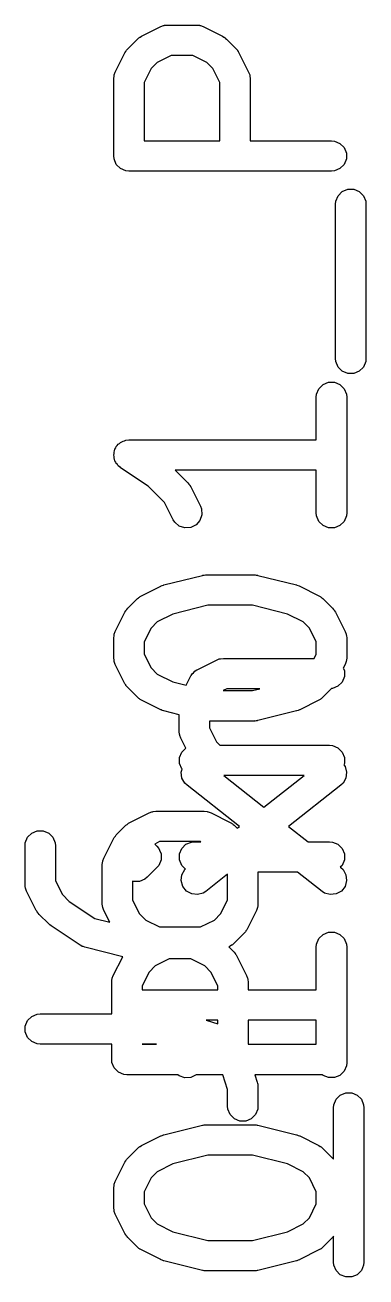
# Model space of a CAD drawing. Header units: millimetres. Extents: x 73 to 176, y -160 to -92.
# Drawn here: x 165.7 to 167.38, y -105.37 to -99.19 of the extents above; entities that cross this region are included whole.
import ezdxf

# ---------------------------------------------------------------- set-up
doc = ezdxf.new("R2010")
doc.units = ezdxf.units.MM
doc.layers.add('F.Fab', color=9, linetype='CONTINUOUS', true_color=0xafafaf)

msp = doc.modelspace()

# ---------------------------------------------------------------- linework, layer by layer
at = {"layer": 'F.Fab', "linetype": 'CONTINUOUS'}
for p, q in [((166.388441, -99.188821), (166.403073, -99.18738)), ((166.403073, -99.18738), (166.54593, -99.18738)), ((166.54593, -99.18738), (166.560562, -99.188821)), ((166.261851, -99.250749), (166.26411, -99.249327)), ((166.26411, -99.249327), (166.266167, -99.247639)), ((166.266167, -99.247639), (166.267994, -99.246881)), ((166.267994, -99.246881), (166.274294, -99.242917)), ((166.274294, -99.242917), (166.369532, -99.195298)), ((166.369532, -99.195298), (166.383263, -99.190043)), ((166.383263, -99.190043), (166.385952, -99.189851)), ((166.385952, -99.189851), (166.388441, -99.188821)), ((166.560562, -99.188821), (166.563051, -99.189852)), ((166.563051, -99.189852), (166.565739, -99.190043)), ((166.565739, -99.190043), (166.579471, -99.195298)), ((166.579471, -99.195298), (166.674709, -99.242917)), ((166.674709, -99.242917), (166.681008, -99.246881)), ((166.681008, -99.246881), (166.682836, -99.247639)), ((166.682836, -99.247639), (166.684892, -99.249327)), ((166.684892, -99.249327), (166.687152, -99.250749)), ((166.199544, -99.313893), (166.200966, -99.311634)), ((166.200966, -99.311634), (166.202464, -99.310334)), ((166.202464, -99.310334), (166.207183, -99.304585)), ((166.207183, -99.304585), (166.254802, -99.256966)), ((166.254802, -99.256966), (166.260551, -99.252247)), ((166.260551, -99.252247), (166.261851, -99.250749)), ((166.687152, -99.250749), (166.688451, -99.252247)), ((166.688451, -99.252247), (166.694201, -99.256966)), ((166.694201, -99.256966), (166.74182, -99.304585)), ((166.74182, -99.304585), (166.746538, -99.310334)), ((166.746538, -99.310334), (166.748037, -99.311634)), ((166.748037, -99.311634), (166.749458, -99.313893)), ((166.145515, -99.419315), (166.193134, -99.324077)), ((166.193134, -99.324077), (166.197098, -99.317777)), ((166.197098, -99.317777), (166.197856, -99.31595)), ((166.197856, -99.31595), (166.199544, -99.313893)), ((166.352262, -99.371638), (166.321855, -99.402045)), ((166.420778, -99.33738), (166.352262, -99.371638)), ((166.528225, -99.33738), (166.420778, -99.33738)), ((166.596741, -99.371638), (166.528225, -99.33738)), ((166.627148, -99.402045), (166.596741, -99.371638)), ((166.749458, -99.313893), (166.751147, -99.31595)), ((166.751147, -99.31595), (166.751904, -99.317777)), ((166.751904, -99.317777), (166.755869, -99.324077)), ((166.755869, -99.324077), (166.803488, -99.419315)), ((166.139038, -99.438224), (166.140069, -99.435734)), ((166.140069, -99.435734), (166.14026, -99.433047)), ((166.14026, -99.433047), (166.145515, -99.419315)), ((166.321855, -99.402045), (166.287597, -99.470561)), ((166.661406, -99.470561), (166.627148, -99.402045)), ((166.803488, -99.419315), (166.808743, -99.433046)), ((166.808743, -99.433046), (166.808934, -99.435735)), ((166.808934, -99.435735), (166.809965, -99.438224)), ((166.137597, -99.452856), (166.139038, -99.438224)), ((166.137597, -99.833808), (166.137597, -99.452856)), ((166.287597, -99.470561), (166.287597, -99.758808)), ((166.661406, -99.758808), (166.661406, -99.470561)), ((166.809965, -99.438224), (166.811406, -99.452856)), ((166.811406, -99.452856), (166.811406, -99.758808)), ((166.287597, -99.758808), (166.661406, -99.758808)), ((166.811406, -99.758808), (167.212597, -99.758808)), ((167.212597, -99.758808), (167.227229, -99.760249)), ((167.227229, -99.760249), (167.254265, -99.771448)), ((167.254265, -99.771448), (167.274957, -99.79214)), ((167.274957, -99.79214), (167.286156, -99.819176)), ((166.139038, -99.84844), (166.137597, -99.833808)), ((166.150237, -99.875476), (166.139038, -99.84844)), ((167.286156, -99.84844), (167.274957, -99.875476)), ((167.286156, -99.819176), (167.286156, -99.84844)), ((166.170929, -99.896168), (166.150237, -99.875476)), ((166.197965, -99.907367), (166.170929, -99.896168)), ((166.212597, -99.908808), (166.197965, -99.907367)), ((167.212597, -99.908808), (166.212597, -99.908808)), ((167.227229, -99.907367), (167.212597, -99.908808)), ((167.254265, -99.896168), (167.227229, -99.907367)), ((167.274957, -99.875476), (167.254265, -99.896168)), ((167.234276, -100.057272), (167.245475, -100.030236)), ((167.245475, -100.030236), (167.266167, -100.009544)), ((167.266167, -100.009544), (167.293203, -99.998345)), ((167.293203, -99.998345), (167.322467, -99.998345)), ((167.322467, -99.998345), (167.349503, -100.009544)), ((167.349503, -100.009544), (167.370195, -100.030236)), ((167.370195, -100.030236), (167.381394, -100.057272)), ((167.232835, -100.071904), (167.234276, -100.057272)), ((167.232835, -100.833809), (167.232835, -100.071904)), ((167.381394, -100.057272), (167.382835, -100.071904)), ((167.382835, -100.071904), (167.382835, -100.833809)), ((167.234276, -100.848441), (167.232835, -100.833809)), ((167.245475, -100.875477), (167.234276, -100.848441)), ((167.381394, -100.848441), (167.370195, -100.875477)), ((167.382835, -100.833809), (167.381394, -100.848441)), ((167.266167, -100.896169), (167.245475, -100.875477)), ((167.293203, -100.907368), (167.266167, -100.896169)), ((167.322467, -100.907368), (167.293203, -100.907368)), ((167.349503, -100.896169), (167.322467, -100.907368)), ((167.370195, -100.875477), (167.349503, -100.896169)), ((167.150237, -100.982617), (167.170929, -100.961925)), ((167.170929, -100.961925), (167.197965, -100.950726)), ((167.197965, -100.950726), (167.227229, -100.950726)), ((167.227229, -100.950726), (167.254265, -100.961925)), ((167.254265, -100.961925), (167.274957, -100.982617)), ((167.137597, -101.024285), (167.139038, -101.009653)), ((167.137597, -101.234999), (167.137597, -101.024285)), ((167.139038, -101.009653), (167.150237, -100.982617)), ((167.274957, -100.982617), (167.286156, -101.009653)), ((167.286156, -101.009653), (167.287597, -101.024285)), ((167.287597, -101.024285), (167.287597, -101.595713)), ((166.139038, -101.295367), (166.14185, -101.288578)), ((166.14185, -101.288578), (166.143276, -101.28137)), ((166.143276, -101.28137), (166.147395, -101.275191)), ((166.147395, -101.275191), (166.150237, -101.268331)), ((166.150237, -101.268331), (166.155432, -101.263135)), ((166.155432, -101.263135), (166.159509, -101.257021)), ((166.159509, -101.257021), (166.165678, -101.252889)), ((166.165678, -101.252889), (166.170929, -101.247639)), ((166.170929, -101.247639), (166.177718, -101.244826)), ((166.177718, -101.244826), (166.183824, -101.240738)), ((166.183824, -101.240738), (166.191104, -101.239281)), ((166.191104, -101.239281), (166.197965, -101.23644)), ((166.197965, -101.23644), (166.212441, -101.235014)), ((166.212441, -101.235014), (166.212518, -101.234999)), ((166.212518, -101.234999), (166.212544, -101.235004)), ((166.212544, -101.235004), (166.212597, -101.234999)), ((166.212597, -101.234999), (167.137597, -101.234999)), ((166.137597, -101.310078), (166.139038, -101.302793)), ((166.139038, -101.317282), (166.137597, -101.310078)), ((166.139038, -101.302793), (166.139038, -101.295367)), ((166.139038, -101.324631), (166.139038, -101.317282)), ((166.141879, -101.331491), (166.139038, -101.324631)), ((166.143336, -101.338772), (166.141879, -101.331491)), ((166.147424, -101.344877), (166.143336, -101.338772)), ((166.150237, -101.351667), (166.147424, -101.344877)), ((166.155487, -101.356917), (166.150237, -101.351667)), ((166.159619, -101.363087), (166.155487, -101.356917)), ((166.170877, -101.372307), (166.159619, -101.363087)), ((166.170929, -101.372359), (166.170877, -101.372307)), ((166.170951, -101.372368), (166.170929, -101.372359)), ((166.170994, -101.372403), (166.170951, -101.372368)), ((166.307672, -101.463521), (166.170994, -101.372403)), ((167.137597, -101.384999), (166.441282, -101.384999)), ((166.441282, -101.384999), (166.503725, -101.447442)), ((167.137597, -101.595713), (167.137597, -101.384999)), ((166.389053, -101.544902), (166.307672, -101.463521)), ((166.503725, -101.447442), (166.508445, -101.453192)), ((166.508445, -101.453192), (166.509942, -101.454491)), ((166.509942, -101.454491), (166.511361, -101.456745)), ((166.511361, -101.456745), (166.513053, -101.458807)), ((166.513053, -101.458807), (166.513811, -101.460639)), ((166.513811, -101.460639), (166.517774, -101.466934)), ((166.517774, -101.466934), (166.565393, -101.562172)), ((166.431229, -101.629254), (166.389053, -101.544902)), ((166.565393, -101.562172), (166.570648, -101.575903)), ((166.570648, -101.575903), (166.572722, -101.605093)), ((167.139038, -101.610345), (167.137597, -101.595713)), ((167.287597, -101.595713), (167.286156, -101.610345)), ((166.439061, -101.641697), (166.431229, -101.629254)), ((166.461169, -101.66087), (166.439061, -101.641697)), ((166.544295, -101.654962), (166.51812, -101.66805)), ((166.563468, -101.632855), (166.544295, -101.654962)), ((166.572722, -101.605093), (166.563468, -101.632855)), ((167.150237, -101.637381), (167.139038, -101.610345)), ((167.170929, -101.658073), (167.150237, -101.637381)), ((167.197965, -101.669272), (167.170929, -101.658073)), ((167.254265, -101.658073), (167.227229, -101.669272)), ((167.274957, -101.637381), (167.254265, -101.658073)), ((167.286156, -101.610345), (167.274957, -101.637381)), ((166.48893, -101.670124), (166.461169, -101.66087)), ((166.51812, -101.66805), (166.48893, -101.670124)), ((167.227229, -101.669272), (167.197965, -101.669272)), ((166.384883, -101.951524), (166.575359, -101.903905)), ((166.575359, -101.903905), (166.577895, -101.903529)), ((166.577895, -101.903529), (166.578917, -101.903107)), ((166.578917, -101.903107), (166.584429, -101.902564)), ((166.584429, -101.902564), (166.589903, -101.901755)), ((166.589903, -101.901755), (166.590995, -101.901917)), ((166.590995, -101.901917), (166.593549, -101.901666)), ((166.593549, -101.901666), (166.831644, -101.901666)), ((166.831644, -101.901666), (166.834197, -101.901917)), ((166.834197, -101.901917), (166.83529, -101.901755)), ((166.83529, -101.901755), (166.840763, -101.902564)), ((166.840763, -101.902564), (166.846276, -101.903107)), ((166.846276, -101.903107), (166.847297, -101.903529)), ((166.847297, -101.903529), (166.849834, -101.903905)), ((166.849834, -101.903905), (167.04031, -101.951524)), ((166.274294, -102.004822), (166.369532, -101.957203)), ((166.369532, -101.957203), (166.370601, -101.956793)), ((166.370601, -101.956793), (166.371037, -101.956471)), ((166.371037, -101.956471), (166.377173, -101.954278)), ((166.377173, -101.954278), (166.383263, -101.951948)), ((166.383263, -101.951948), (166.383803, -101.951909)), ((166.383803, -101.951909), (166.384883, -101.951524)), ((167.04031, -101.951524), (167.041389, -101.951909)), ((167.041389, -101.951909), (167.041929, -101.951948)), ((167.041929, -101.951948), (167.04801, -101.954275)), ((167.04801, -101.954275), (167.054156, -101.956471)), ((167.054156, -101.956471), (167.054591, -101.956793)), ((167.054591, -101.956793), (167.055661, -101.957203)), ((167.055661, -101.957203), (167.150899, -102.004822)), ((166.207183, -102.06649), (166.254802, -102.018871)), ((166.254802, -102.018871), (166.260551, -102.014152)), ((166.260551, -102.014152), (166.261851, -102.012654)), ((166.261851, -102.012654), (166.26411, -102.011232)), ((166.26411, -102.011232), (166.266167, -102.009544)), ((166.266167, -102.009544), (166.267994, -102.008786)), ((166.267994, -102.008786), (166.274294, -102.004822)), ((167.150899, -102.004822), (167.157195, -102.008785)), ((167.157195, -102.008785), (167.159025, -102.009543)), ((167.159025, -102.009543), (167.161083, -102.011232)), ((167.161083, -102.011232), (167.163342, -102.012654)), ((167.163342, -102.012654), (167.164641, -102.014152)), ((167.164641, -102.014152), (167.17039, -102.01887)), ((167.17039, -102.01887), (167.21801, -102.066489)), ((166.145515, -102.18122), (166.193134, -102.085982)), ((166.193134, -102.085982), (166.197098, -102.079682)), ((166.197098, -102.079682), (166.197856, -102.077855)), ((166.197856, -102.077855), (166.199544, -102.075798)), ((166.199544, -102.075798), (166.200966, -102.073539)), ((166.200966, -102.073539), (166.202464, -102.072239)), ((166.202464, -102.072239), (166.207183, -102.06649)), ((166.602783, -102.051666), (166.429249, -102.095049)), ((166.82241, -102.051666), (166.602783, -102.051666)), ((166.995944, -102.095049), (166.82241, -102.051666)), ((167.21801, -102.066489), (167.222728, -102.072238)), ((167.222728, -102.072238), (167.224228, -102.073539)), ((167.224228, -102.073539), (167.22565, -102.075798)), ((167.22565, -102.075798), (167.227338, -102.077855)), ((167.227338, -102.077855), (167.228095, -102.079682)), ((167.228095, -102.079682), (167.23206, -102.085982)), ((167.23206, -102.085982), (167.279679, -102.18122)), ((166.352262, -102.133543), (166.321855, -102.16395)), ((166.429249, -102.095049), (166.352262, -102.133543)), ((167.072931, -102.133543), (166.995944, -102.095049)), ((167.103339, -102.16395), (167.072931, -102.133543)), ((166.137597, -102.214761), (166.139038, -102.200129)), ((166.137597, -102.309999), (166.137597, -102.214761)), ((166.139038, -102.200129), (166.140069, -102.197639)), ((166.140069, -102.197639), (166.14026, -102.194952)), ((166.14026, -102.194952), (166.145515, -102.18122)), ((166.321855, -102.16395), (166.287597, -102.232466)), ((167.137597, -102.232466), (167.103339, -102.16395)), ((167.279679, -102.18122), (167.284934, -102.194951)), ((167.284934, -102.194951), (167.285125, -102.19764)), ((167.285125, -102.19764), (167.286156, -102.200129)), ((167.286156, -102.200129), (167.287597, -102.214761)), ((167.287597, -102.214761), (167.287597, -102.309999)), ((166.287597, -102.232466), (166.287597, -102.292294)), ((167.137597, -102.292294), (167.137597, -102.232466)), ((166.139038, -102.324631), (166.137597, -102.309999)), ((166.140069, -102.32712), (166.139038, -102.324631)), ((166.14026, -102.329808), (166.140069, -102.32712)), ((166.145515, -102.34354), (166.14026, -102.329808)), ((166.287597, -102.292294), (166.321855, -102.36081)), ((166.550008, -102.369584), (166.645246, -102.321965)), ((166.645246, -102.321965), (166.658977, -102.31671)), ((166.658977, -102.31671), (166.661666, -102.316518)), ((166.661666, -102.316518), (166.664155, -102.315488)), ((166.664155, -102.315488), (166.678787, -102.314047)), ((166.678787, -102.314047), (167.12672, -102.314047)), ((167.12672, -102.314047), (167.137597, -102.292294)), ((167.284934, -102.329809), (167.279679, -102.34354)), ((167.285125, -102.327119), (167.284934, -102.329809)), ((167.286156, -102.324631), (167.285125, -102.327119)), ((167.287597, -102.309999), (167.286156, -102.324631)), ((166.193134, -102.438778), (166.145515, -102.34354)), ((166.321855, -102.36081), (166.352262, -102.391217)), ((166.352262, -102.391217), (166.429249, -102.42971)), ((166.516467, -102.403125), (166.518007, -102.400677)), ((166.518007, -102.400677), (166.518392, -102.399524)), ((166.518392, -102.399524), (166.519637, -102.398087)), ((166.519637, -102.398087), (166.524299, -102.390682)), ((166.524299, -102.390682), (166.531403, -102.38452)), ((166.531403, -102.38452), (166.537565, -102.377416)), ((166.537565, -102.377416), (166.54497, -102.372754)), ((166.54497, -102.372754), (166.546407, -102.371509)), ((166.546407, -102.371509), (166.54756, -102.371124)), ((166.54756, -102.371124), (166.550008, -102.369584)), ((167.279679, -102.34354), (167.270757, -102.361382)), ((167.270757, -102.361382), (167.276156, -102.374415)), ((167.276156, -102.374415), (167.276156, -102.403679)), ((166.197098, -102.445077), (166.193134, -102.438778)), ((166.197856, -102.446905), (166.197098, -102.445077)), ((166.199544, -102.448961), (166.197856, -102.446905)), ((166.200966, -102.451221), (166.199544, -102.448961)), ((166.202464, -102.45252), (166.200966, -102.451221)), ((166.207183, -102.45827), (166.202464, -102.45252)), ((166.254802, -102.505889), (166.207183, -102.45827)), ((166.429249, -102.42971), (166.49496, -102.446138)), ((166.49496, -102.446138), (166.516467, -102.403125)), ((166.696492, -102.464047), (166.678397, -102.473094)), ((166.858598, -102.464047), (166.696492, -102.464047)), ((166.82241, -102.473094), (166.858598, -102.464047)), ((167.213286, -102.462994), (167.17039, -102.50589)), ((167.217229, -102.462606), (167.213286, -102.462994)), ((167.244265, -102.451407), (167.217229, -102.462606)), ((167.264957, -102.430715), (167.244265, -102.451407)), ((167.276156, -102.403679), (167.264957, -102.430715)), ((166.260551, -102.510607), (166.254802, -102.505889)), ((166.261851, -102.512106), (166.260551, -102.510607)), ((166.26411, -102.513527), (166.261851, -102.512106)), ((166.266167, -102.515216), (166.26411, -102.513527)), ((166.267994, -102.515973), (166.266167, -102.515216)), ((166.274294, -102.519938), (166.267994, -102.515973)), ((166.369532, -102.567557), (166.274294, -102.519938)), ((166.678397, -102.473094), (166.82241, -102.473094)), ((167.150899, -102.519938), (167.055661, -102.567557)), ((167.157195, -102.515974), (167.150899, -102.519938)), ((167.159025, -102.515217), (167.157195, -102.515974)), ((167.161083, -102.513527), (167.159025, -102.515217)), ((167.163342, -102.512106), (167.161083, -102.513527)), ((167.164641, -102.510607), (167.163342, -102.512106)), ((167.17039, -102.50589), (167.164641, -102.510607)), ((166.370601, -102.567966), (166.369532, -102.567557)), ((166.371037, -102.568289), (166.370601, -102.567966)), ((166.377173, -102.570481), (166.371037, -102.568289)), ((166.383263, -102.572812), (166.377173, -102.570481)), ((166.383803, -102.57285), (166.383263, -102.572812)), ((166.384883, -102.573236), (166.383803, -102.57285)), ((166.46093, -102.592247), (166.384883, -102.573236)), ((167.04031, -102.573236), (166.849834, -102.620855)), ((167.041389, -102.57285), (167.04031, -102.573236)), ((167.041929, -102.572812), (167.041389, -102.57285)), ((167.04801, -102.570484), (167.041929, -102.572812)), ((167.054156, -102.568289), (167.04801, -102.570484)), ((167.054591, -102.567966), (167.054156, -102.568289)), ((167.055661, -102.567557), (167.054591, -102.567966)), ((166.46093, -102.674761), (166.46093, -102.592247)), ((166.831644, -102.623094), (166.61093, -102.623094)), ((166.61093, -102.623094), (166.61093, -102.657056)), ((166.834197, -102.622842), (166.831644, -102.623094)), ((166.83529, -102.623005), (166.834197, -102.622842)), ((166.840763, -102.622195), (166.83529, -102.623005)), ((166.846276, -102.621653), (166.840763, -102.622195)), ((166.847297, -102.62123), (166.846276, -102.621653)), ((166.849834, -102.620855), (166.847297, -102.62123)), ((166.462371, -102.689393), (166.46093, -102.674761)), ((166.463402, -102.691882), (166.462371, -102.689393)), ((166.463593, -102.69457), (166.463402, -102.691882)), ((166.468848, -102.708302), (166.463593, -102.69457)), ((166.492971, -102.756548), (166.468848, -102.708302)), ((166.61093, -102.657056), (166.645188, -102.725572)), ((166.47357, -102.77595), (166.492971, -102.756548)), ((166.645188, -102.725572), (166.662234, -102.742618)), ((166.662234, -102.742618), (167.202597, -102.742618)), ((167.202597, -102.742618), (167.217229, -102.744059)), ((167.217229, -102.744059), (167.244265, -102.755258)), ((167.244265, -102.755258), (167.264957, -102.77595)), ((166.462371, -102.802986), (166.47357, -102.77595)), ((166.462371, -102.83225), (166.462371, -102.802986)), ((166.47357, -102.859286), (166.462371, -102.83225)), ((167.264957, -102.77595), (167.276156, -102.802986)), ((167.276156, -102.83225), (167.27317, -102.839458)), ((167.276156, -102.802986), (167.276156, -102.83225)), ((166.471152, -102.875665), (166.475266, -102.860982)), ((166.474638, -102.904719), (166.471152, -102.875665)), ((166.475266, -102.860982), (166.47357, -102.859286)), ((166.681567, -102.892618), (166.879263, -103.04795)), ((167.07696, -102.892618), (166.681567, -102.892618)), ((166.879263, -103.04795), (167.07696, -102.892618)), ((167.27317, -102.839458), (167.279478, -102.847487)), ((167.279478, -102.847487), (167.287375, -102.875665)), ((167.287375, -102.875665), (167.283889, -102.904719)), ((166.488978, -102.930229), (166.474638, -102.904719)), ((166.499593, -102.940402), (166.488978, -102.930229)), ((166.757868, -103.143332), (166.499593, -102.940402)), ((167.258934, -102.940402), (167.000658, -103.143332)), ((167.269549, -102.930229), (167.258934, -102.940402)), ((167.283889, -102.904719), (167.269549, -102.930229)), ((166.217468, -103.12387), (166.312706, -103.076251)), ((166.312706, -103.076251), (166.326437, -103.070996)), ((166.326437, -103.070996), (166.329126, -103.070804)), ((166.329126, -103.070804), (166.331615, -103.069774)), ((166.331615, -103.069774), (166.346247, -103.068333)), ((166.346247, -103.068333), (166.584342, -103.068333)), ((166.584342, -103.068333), (166.598974, -103.069774)), ((166.598974, -103.069774), (166.601463, -103.070805)), ((166.601463, -103.070805), (166.604151, -103.070996)), ((166.604151, -103.070996), (166.617883, -103.076251)), ((166.617883, -103.076251), (166.713121, -103.12387)), ((166.150357, -103.185538), (166.197976, -103.137919)), ((166.197976, -103.137919), (166.203725, -103.1332)), ((166.203725, -103.1332), (166.205025, -103.131702)), ((166.205025, -103.131702), (166.207284, -103.13028)), ((166.207284, -103.13028), (166.209341, -103.128592)), ((166.209341, -103.128592), (166.211168, -103.127834)), ((166.211168, -103.127834), (166.217468, -103.12387)), ((166.713121, -103.12387), (166.719417, -103.127833)), ((166.719417, -103.127833), (166.721247, -103.128591)), ((166.721247, -103.128591), (166.723305, -103.13028)), ((166.723305, -103.13028), (166.725564, -103.131702)), ((166.725564, -103.131702), (166.726863, -103.1332)), ((166.726863, -103.1332), (166.732612, -103.137918)), ((166.732612, -103.137918), (166.746756, -103.152062)), ((166.746756, -103.152062), (166.757868, -103.143332)), ((167.000658, -103.143332), (167.096718, -103.218808)), ((165.70126, -103.223939), (165.712459, -103.196903)), ((165.712459, -103.196903), (165.733151, -103.176211)), ((165.733151, -103.176211), (165.760187, -103.165012)), ((165.760187, -103.165012), (165.789451, -103.165012)), ((165.789451, -103.165012), (165.816487, -103.176211)), ((165.816487, -103.176211), (165.837179, -103.196903)), ((165.837179, -103.196903), (165.848378, -103.223939)), ((166.088689, -103.300268), (166.136308, -103.20503)), ((166.136308, -103.20503), (166.140272, -103.19873)), ((166.140272, -103.19873), (166.14103, -103.196903)), ((166.14103, -103.196903), (166.142718, -103.194846)), ((166.142718, -103.194846), (166.14414, -103.192587)), ((166.14414, -103.192587), (166.145638, -103.191287)), ((166.145638, -103.191287), (166.150357, -103.185538)), ((165.699819, -103.238571), (165.70126, -103.223939)), ((165.699819, -103.429047), (165.699819, -103.238571)), ((165.848378, -103.223939), (165.849819, -103.238571)), ((165.849819, -103.238571), (165.849819, -103.411342)), ((166.363952, -103.218333), (166.340268, -103.230175)), ((166.340268, -103.230175), (166.350868, -103.240775)), ((166.350868, -103.240775), (166.360195, -103.25214)), ((166.360195, -103.25214), (166.363791, -103.260821)), ((166.363791, -103.260821), (166.371394, -103.279177)), ((166.566637, -103.218333), (166.363952, -103.218333)), ((166.462371, -103.279176), (166.47357, -103.25214)), ((166.47357, -103.25214), (166.494262, -103.231448)), ((166.494262, -103.231448), (166.521298, -103.220249)), ((166.521298, -103.220249), (166.53593, -103.218808)), ((166.53593, -103.218808), (166.567587, -103.218808)), ((166.567587, -103.218808), (166.566637, -103.218333)), ((167.096718, -103.218808), (167.202597, -103.218808)), ((167.202597, -103.218808), (167.217229, -103.220249)), ((167.217229, -103.220249), (167.244265, -103.231448)), ((167.244265, -103.231448), (167.264957, -103.25214)), ((167.264957, -103.25214), (167.276156, -103.279176)), ((166.080771, -103.333809), (166.082212, -103.319177)), ((166.082212, -103.319177), (166.083243, -103.316687)), ((166.083243, -103.316687), (166.083434, -103.314)), ((166.083434, -103.314), (166.088689, -103.300268)), ((166.371394, -103.30844), (166.360195, -103.335476)), ((166.371394, -103.279177), (166.371394, -103.30844)), ((166.462371, -103.30844), (166.462371, -103.279176)), ((166.47357, -103.335476), (166.462371, -103.30844)), ((167.276156, -103.30844), (167.264957, -103.335476)), ((167.276156, -103.279176), (167.276156, -103.30844)), ((166.080771, -103.524285), (166.080771, -103.333809)), ((166.350868, -103.346841), (166.303249, -103.39446)), ((166.360195, -103.335476), (166.350868, -103.346841)), ((166.471152, -103.411), (166.474638, -103.381946)), ((166.491813, -103.353719), (166.47357, -103.335476)), ((166.474638, -103.381946), (166.488978, -103.356436)), ((166.488978, -103.356436), (166.491813, -103.353719)), ((166.699819, -103.379705), (166.592267, -103.464211)), ((166.699819, -103.50658), (166.699819, -103.379705)), ((167.044838, -103.368808), (166.849819, -103.368808)), ((166.849819, -103.368808), (166.849819, -103.524285)), ((167.16626, -103.464211), (167.044838, -103.368808)), ((167.264957, -103.335476), (167.256266, -103.344166)), ((167.256266, -103.344166), (167.258934, -103.346263)), ((167.258934, -103.346263), (167.269549, -103.356436)), ((167.269549, -103.356436), (167.283889, -103.381946)), ((167.283889, -103.381946), (167.287375, -103.411)), ((165.70126, -103.443679), (165.699819, -103.429047)), ((165.702291, -103.446168), (165.70126, -103.443679)), ((165.702482, -103.448856), (165.702291, -103.446168)), ((165.707737, -103.462588), (165.702482, -103.448856)), ((165.849819, -103.411342), (165.884077, -103.479858)), ((166.235584, -103.414986), (166.230771, -103.412992)), ((166.230771, -103.412992), (166.230771, -103.50658)), ((166.235585, -103.414986), (166.235584, -103.414986)), ((166.264847, -103.414986), (166.235585, -103.414986)), ((166.291884, -103.403787), (166.264847, -103.414986)), ((166.303249, -103.39446), (166.291884, -103.403787)), ((166.479049, -103.439178), (166.471152, -103.411)), ((166.497129, -103.462189), (166.479049, -103.439178)), ((167.279478, -103.439178), (167.261398, -103.462189)), ((167.287375, -103.411), (167.279478, -103.439178)), ((165.755356, -103.557826), (165.707737, -103.462588)), ((165.884077, -103.479858), (165.917837, -103.513618)), ((165.917837, -103.513618), (166.043708, -103.597532)), ((166.230771, -103.50658), (166.265029, -103.575096)), ((166.522639, -103.476529), (166.497129, -103.462189)), ((166.551693, -103.480015), (166.522639, -103.476529)), ((166.579871, -103.472118), (166.551693, -103.480015)), ((166.592267, -103.464211), (166.579871, -103.472118)), ((166.665561, -103.575095), (166.699819, -103.50658)), ((167.178656, -103.472118), (167.16626, -103.464211)), ((167.206834, -103.480015), (167.178656, -103.472118)), ((167.235888, -103.476529), (167.206834, -103.480015)), ((167.261398, -103.462189), (167.235888, -103.476529)), ((165.75932, -103.564125), (165.755356, -103.557826)), ((165.760078, -103.565953), (165.75932, -103.564125)), ((165.761766, -103.568009), (165.760078, -103.565953)), ((165.763188, -103.570269), (165.761766, -103.568009)), ((165.764686, -103.571568), (165.763188, -103.570269)), ((165.769405, -103.577318), (165.764686, -103.571568)), ((166.082212, -103.538917), (166.080771, -103.524285)), ((166.083243, -103.541406), (166.082212, -103.538917)), ((166.083434, -103.544094), (166.083243, -103.541406)), ((166.088689, -103.557826), (166.083434, -103.544094)), ((166.117804, -103.616056), (166.088689, -103.557826)), ((166.265029, -103.575096), (166.295436, -103.605503)), ((166.635153, -103.605502), (166.665561, -103.575095)), ((166.841901, -103.557826), (166.794282, -103.653064)), ((166.847156, -103.544095), (166.841901, -103.557826)), ((166.847347, -103.541405), (166.847156, -103.544095)), ((166.848378, -103.538917), (166.847347, -103.541405)), ((166.849819, -103.524285), (166.848378, -103.538917)), ((165.817024, -103.624937), (165.769405, -103.577318)), ((165.817064, -103.62497), (165.817024, -103.624937)), ((165.817079, -103.624992), (165.817064, -103.62497)), ((165.82292, -103.629775), (165.817079, -103.624992)), ((165.828389, -103.634264), (165.82292, -103.629775)), ((165.828411, -103.634273), (165.828389, -103.634264)), ((165.828454, -103.634308), (165.828411, -103.634273)), ((165.971312, -103.729546), (165.828454, -103.634308)), ((166.043708, -103.597532), (166.117804, -103.616056)), ((166.295436, -103.605503), (166.363952, -103.639761)), ((166.566637, -103.639761), (166.635153, -103.605502)), ((166.363952, -103.639761), (166.566637, -103.639761)), ((166.780232, -103.672557), (166.732612, -103.720176)), ((166.78495, -103.666807), (166.780232, -103.672557)), ((166.78645, -103.665507), (166.78495, -103.666807)), ((166.787872, -103.663247), (166.78645, -103.665507)), ((166.78956, -103.661191), (166.787872, -103.663247)), ((166.790317, -103.659363), (166.78956, -103.661191)), ((166.794282, -103.653064), (166.790317, -103.659363)), ((167.139038, -103.723939), (167.150237, -103.696903)), ((167.150237, -103.696903), (167.170929, -103.676211)), ((167.170929, -103.676211), (167.197965, -103.665012)), ((167.197965, -103.665012), (167.227229, -103.665012)), ((167.227229, -103.665012), (167.254265, -103.676211)), ((167.254265, -103.676211), (167.274957, -103.696903)), ((167.274957, -103.696903), (167.286156, -103.723939)), ((165.979386, -103.73385), (165.971312, -103.729546)), ((165.980878, -103.734956), (165.979386, -103.73385)), ((165.98264, -103.735585), (165.980878, -103.734956)), ((165.984286, -103.736463), (165.98264, -103.735585)), ((165.9861, -103.736821), (165.984286, -103.736463)), ((165.994724, -103.739903), (165.9861, -103.736821)), ((166.181832, -103.78668), (165.994724, -103.739903)), ((166.713121, -103.734224), (166.705346, -103.738111)), ((166.705346, -103.738111), (166.73182, -103.764585)), ((166.719417, -103.73026), (166.713121, -103.734224)), ((166.721247, -103.729503), (166.719417, -103.73026)), ((166.723305, -103.727813), (166.721247, -103.729503)), ((166.725564, -103.726392), (166.723305, -103.727813)), ((166.726863, -103.724893), (166.725564, -103.726392)), ((166.732612, -103.720176), (166.726863, -103.724893)), ((167.137597, -103.738571), (167.139038, -103.723939)), ((167.137597, -103.949285), (167.137597, -103.738571)), ((167.286156, -103.723939), (167.287597, -103.738571)), ((167.287597, -103.738571), (167.287597, -104.309999)), ((166.135515, -103.879315), (166.181832, -103.78668)), ((166.410778, -103.79738), (166.342262, -103.831638)), ((166.518225, -103.79738), (166.410778, -103.79738)), ((166.586741, -103.831638), (166.518225, -103.79738)), ((166.73182, -103.764585), (166.736538, -103.770334)), ((166.736538, -103.770334), (166.738037, -103.771634)), ((166.738037, -103.771634), (166.739458, -103.773893)), ((166.739458, -103.773893), (166.741147, -103.77595)), ((166.741147, -103.77595), (166.741904, -103.777777)), ((166.741904, -103.777777), (166.745869, -103.784077)), ((166.745869, -103.784077), (166.793488, -103.879315)), ((166.13026, -103.893047), (166.135515, -103.879315)), ((166.311855, -103.862045), (166.277597, -103.930561)), ((166.342262, -103.831638), (166.311855, -103.862045)), ((166.617148, -103.862045), (166.586741, -103.831638)), ((166.651406, -103.930561), (166.617148, -103.862045)), ((166.793488, -103.879315), (166.798743, -103.893046)), ((166.127597, -103.912856), (166.129038, -103.898224)), ((166.127597, -104.068333), (166.127597, -103.912856)), ((166.129038, -103.898224), (166.130069, -103.895734)), ((166.130069, -103.895734), (166.13026, -103.893047)), ((166.277597, -103.930561), (166.277597, -103.949285)), ((166.651406, -103.949285), (166.651406, -103.930561)), ((166.798743, -103.893046), (166.798934, -103.895735)), ((166.798934, -103.895735), (166.799965, -103.898224)), ((166.799965, -103.898224), (166.801406, -103.912856)), ((166.801406, -103.912856), (166.801406, -103.949285)), ((166.277597, -103.949285), (166.651406, -103.949285)), ((166.801406, -103.949285), (167.137597, -103.949285)), ((165.733151, -104.080973), (165.760187, -104.069774)), ((165.760187, -104.069774), (165.774819, -104.068333)), ((165.774819, -104.068333), (166.127597, -104.068333)), ((165.70126, -104.128701), (165.712459, -104.101665)), ((165.70126, -104.157965), (165.70126, -104.128701)), ((165.712459, -104.101665), (165.733151, -104.080973)), ((166.651406, -104.099285), (166.59413, -104.099285)), ((166.59413, -104.099285), (166.651406, -104.118377)), ((166.651406, -104.118377), (166.651406, -104.099285)), ((167.137597, -104.099285), (166.801406, -104.099285)), ((166.801406, -104.099285), (166.801406, -104.218808)), ((167.137597, -104.218808), (167.137597, -104.099285)), ((165.712459, -104.185001), (165.70126, -104.157965)), ((165.733151, -104.205693), (165.712459, -104.185001)), ((165.760187, -104.216892), (165.733151, -104.205693)), ((165.774819, -104.218333), (165.760187, -104.216892)), ((166.127597, -104.218333), (165.774819, -104.218333)), ((166.127597, -104.293808), (166.127597, -104.218333)), ((166.348198, -104.218333), (166.277597, -104.218333)), ((166.277597, -104.218333), (166.277597, -104.218808)), ((166.277597, -104.218808), (166.348673, -104.218808)), ((166.348673, -104.218808), (166.348198, -104.218333)), ((166.801406, -104.218808), (167.137597, -104.218808)), ((166.129038, -104.30844), (166.127597, -104.293808)), ((166.140237, -104.335476), (166.129038, -104.30844)), ((167.287597, -104.309999), (167.286156, -104.324631)), ((166.160929, -104.356168), (166.140237, -104.335476)), ((166.187965, -104.367367), (166.160929, -104.356168)), ((166.202597, -104.368808), (166.187965, -104.367367)), ((166.453849, -104.368808), (166.202597, -104.368808)), ((166.461169, -104.375156), (166.453849, -104.368808)), ((166.48893, -104.38441), (166.461169, -104.375156)), ((166.544295, -104.369248), (166.51812, -104.382336)), ((166.544677, -104.368808), (166.544295, -104.369248)), ((166.675683, -104.368808), (166.544677, -104.368808)), ((166.699819, -104.441217), (166.675683, -104.368808)), ((167.167378, -104.368808), (166.833796, -104.368808)), ((166.833796, -104.368808), (166.84597, -104.405329)), ((167.170929, -104.372359), (167.167378, -104.368808)), ((167.197965, -104.383558), (167.170929, -104.372359)), ((167.254265, -104.372359), (167.227229, -104.383558)), ((167.274957, -104.351667), (167.254265, -104.372359)), ((167.286156, -104.324631), (167.274957, -104.351667)), ((166.51812, -104.382336), (166.48893, -104.38441)), ((166.699819, -104.524285), (166.699819, -104.441217)), ((166.84597, -104.405329), (166.847619, -104.412584)), ((166.847619, -104.412584), (166.848378, -104.414415)), ((166.848378, -104.414415), (166.848639, -104.417068)), ((166.848639, -104.417068), (166.84923, -104.419666)), ((166.84923, -104.419666), (166.849089, -104.42164)), ((166.849089, -104.42164), (166.849819, -104.429047)), ((166.849819, -104.429047), (166.849819, -104.524285)), ((167.227229, -104.383558), (167.197965, -104.383558)), ((167.224276, -104.517272), (167.235475, -104.490236)), ((167.235475, -104.490236), (167.256167, -104.469544)), ((167.256167, -104.469544), (167.283203, -104.458345)), ((167.283203, -104.458345), (167.312467, -104.458345)), ((167.312467, -104.458345), (167.339503, -104.469544)), ((167.339503, -104.469544), (167.360195, -104.490236)), ((167.360195, -104.490236), (167.371394, -104.517272)), ((166.70126, -104.538917), (166.699819, -104.524285)), ((166.712459, -104.565953), (166.70126, -104.538917)), ((166.848378, -104.538917), (166.837179, -104.565953)), ((166.849819, -104.524285), (166.848378, -104.538917)), ((167.222835, -104.531904), (167.224276, -104.517272)), ((167.222835, -104.786616), (167.222835, -104.531904)), ((167.371394, -104.517272), (167.372835, -104.531904)), ((167.372835, -104.531904), (167.372835, -105.293809)), ((166.384883, -104.66581), (166.575359, -104.618191)), ((166.575359, -104.618191), (166.577895, -104.617815)), ((166.577895, -104.617815), (166.578917, -104.617393)), ((166.578917, -104.617393), (166.584429, -104.61685)), ((166.584429, -104.61685), (166.589903, -104.616041)), ((166.589903, -104.616041), (166.590995, -104.616203)), ((166.590995, -104.616203), (166.593549, -104.615952)), ((166.593549, -104.615952), (166.831644, -104.615952)), ((166.733151, -104.586645), (166.712459, -104.565953)), ((166.760187, -104.597844), (166.733151, -104.586645)), ((166.789451, -104.597844), (166.760187, -104.597844)), ((166.816487, -104.586645), (166.789451, -104.597844)), ((166.837179, -104.565953), (166.816487, -104.586645)), ((166.831644, -104.615952), (166.834197, -104.616203)), ((166.834197, -104.616203), (166.83529, -104.616041)), ((166.83529, -104.616041), (166.840763, -104.61685)), ((166.840763, -104.61685), (166.846276, -104.617393)), ((166.846276, -104.617393), (166.847297, -104.617815)), ((166.847297, -104.617815), (166.849834, -104.618191)), ((166.849834, -104.618191), (167.04031, -104.66581)), ((166.274294, -104.719108), (166.369532, -104.671489)), ((166.369532, -104.671489), (166.370601, -104.671079)), ((166.370601, -104.671079), (166.371037, -104.670757)), ((166.371037, -104.670757), (166.377173, -104.668564)), ((166.377173, -104.668564), (166.383263, -104.666234)), ((166.383263, -104.666234), (166.383803, -104.666195)), ((166.383803, -104.666195), (166.384883, -104.66581)), ((167.04031, -104.66581), (167.041389, -104.666195)), ((167.041389, -104.666195), (167.041929, -104.666234)), ((167.041929, -104.666234), (167.04801, -104.668561)), ((167.04801, -104.668561), (167.054156, -104.670757)), ((167.054156, -104.670757), (167.054591, -104.671079)), ((167.054591, -104.671079), (167.055661, -104.671489)), ((167.055661, -104.671489), (167.150899, -104.719108)), ((166.207183, -104.780776), (166.254802, -104.733157)), ((166.254802, -104.733157), (166.260551, -104.728438)), ((166.260551, -104.728438), (166.261851, -104.72694)), ((166.261851, -104.72694), (166.26411, -104.725518)), ((166.26411, -104.725518), (166.266167, -104.72383)), ((166.266167, -104.72383), (166.267994, -104.723072)), ((166.267994, -104.723072), (166.274294, -104.719108)), ((167.150899, -104.719108), (167.157195, -104.723071)), ((167.157195, -104.723071), (167.159025, -104.723829)), ((167.159025, -104.723829), (167.161083, -104.725518)), ((167.161083, -104.725518), (167.163342, -104.72694)), ((167.163342, -104.72694), (167.164641, -104.728438)), ((167.164641, -104.728438), (167.17039, -104.733156)), ((167.17039, -104.733156), (167.21801, -104.780775)), ((166.145515, -104.895506), (166.193134, -104.800268)), ((166.193134, -104.800268), (166.197098, -104.793968)), ((166.197098, -104.793968), (166.197856, -104.792141)), ((166.197856, -104.792141), (166.199544, -104.790084)), ((166.199544, -104.790084), (166.200966, -104.787825)), ((166.200966, -104.787825), (166.202464, -104.786525)), ((166.202464, -104.786525), (166.207183, -104.780776)), ((166.429249, -104.809335), (166.352262, -104.847829)), ((166.602783, -104.765952), (166.429249, -104.809335)), ((166.82241, -104.765952), (166.602783, -104.765952)), ((166.995944, -104.809335), (166.82241, -104.765952)), ((167.072931, -104.847829), (166.995944, -104.809335)), ((167.21801, -104.780775), (167.222728, -104.786524)), ((167.222728, -104.786524), (167.222835, -104.786616)), ((166.352262, -104.847829), (166.321855, -104.878236)), ((167.103339, -104.878236), (167.072931, -104.847829)), ((166.137597, -104.929047), (166.139038, -104.914415)), ((166.137597, -105.024285), (166.137597, -104.929047)), ((166.139038, -104.914415), (166.140069, -104.911925)), ((166.140069, -104.911925), (166.14026, -104.909238)), ((166.14026, -104.909238), (166.145515, -104.895506)), ((166.321855, -104.878236), (166.287597, -104.946752)), ((167.137597, -104.946752), (167.103339, -104.878236)), ((166.287597, -104.946752), (166.287597, -105.00658)), ((167.137597, -105.00658), (167.137597, -104.946752)), ((166.139038, -105.038917), (166.137597, -105.024285)), ((166.140069, -105.041406), (166.139038, -105.038917)), ((166.14026, -105.044094), (166.140069, -105.041406)), ((166.145515, -105.057826), (166.14026, -105.044094)), ((166.193134, -105.153064), (166.145515, -105.057826)), ((166.287597, -105.00658), (166.321855, -105.075096)), ((167.103339, -105.075095), (167.137597, -105.00658)), ((166.321855, -105.075096), (166.352262, -105.105503)), ((166.352262, -105.105503), (166.429249, -105.143996)), ((166.995944, -105.143996), (167.072931, -105.105502)), ((167.072931, -105.105502), (167.103339, -105.075095)), ((166.197098, -105.159363), (166.193134, -105.153064)), ((166.197856, -105.161191), (166.197098, -105.159363)), ((166.199544, -105.163247), (166.197856, -105.161191)), ((166.200966, -105.165507), (166.199544, -105.163247)), ((166.202464, -105.166806), (166.200966, -105.165507)), ((166.207183, -105.172556), (166.202464, -105.166806)), ((166.254802, -105.220175), (166.207183, -105.172556)), ((166.429249, -105.143996), (166.602783, -105.18738)), ((166.82241, -105.18738), (166.995944, -105.143996)), ((167.21801, -105.172557), (167.17039, -105.220176)), ((167.222728, -105.166807), (167.21801, -105.172557)), ((167.222835, -105.166714), (167.222728, -105.166807)), ((167.222835, -105.293809), (167.222835, -105.166714)), ((166.260551, -105.224893), (166.254802, -105.220175)), ((166.261851, -105.226392), (166.260551, -105.224893)), ((166.26411, -105.227813), (166.261851, -105.226392)), ((166.266167, -105.229502), (166.26411, -105.227813)), ((166.267994, -105.230259), (166.266167, -105.229502)), ((166.274294, -105.234224), (166.267994, -105.230259)), ((166.369532, -105.281843), (166.274294, -105.234224)), ((166.602783, -105.18738), (166.82241, -105.18738)), ((167.150899, -105.234224), (167.055661, -105.281843)), ((167.157195, -105.23026), (167.150899, -105.234224)), ((167.159025, -105.229503), (167.157195, -105.23026)), ((167.161083, -105.227813), (167.159025, -105.229503)), ((167.163342, -105.226392), (167.161083, -105.227813)), ((167.164641, -105.224893), (167.163342, -105.226392)), ((167.17039, -105.220176), (167.164641, -105.224893)), ((166.370601, -105.282252), (166.369532, -105.281843)), ((166.371037, -105.282575), (166.370601, -105.282252)), ((166.377173, -105.284767), (166.371037, -105.282575)), ((166.383263, -105.287098), (166.377173, -105.284767)), ((166.383803, -105.287136), (166.383263, -105.287098)), ((166.384883, -105.287522), (166.383803, -105.287136)), ((166.575359, -105.335141), (166.384883, -105.287522)), ((167.04031, -105.287522), (166.849834, -105.335141)), ((167.041389, -105.287136), (167.04031, -105.287522)), ((167.041929, -105.287098), (167.041389, -105.287136)), ((167.04801, -105.28477), (167.041929, -105.287098)), ((167.054156, -105.282575), (167.04801, -105.28477)), ((167.054591, -105.282252), (167.054156, -105.282575)), ((167.055661, -105.281843), (167.054591, -105.282252)), ((167.224276, -105.308441), (167.222835, -105.293809)), ((167.372835, -105.293809), (167.371394, -105.308441)), ((166.577895, -105.335516), (166.575359, -105.335141)), ((166.578917, -105.335939), (166.577895, -105.335516)), ((166.584429, -105.336481), (166.578917, -105.335939)), ((166.589903, -105.337291), (166.584429, -105.336481)), ((166.590995, -105.337128), (166.589903, -105.337291)), ((166.593549, -105.33738), (166.590995, -105.337128)), ((166.831644, -105.33738), (166.593549, -105.33738)), ((166.834197, -105.337128), (166.831644, -105.33738)), ((166.83529, -105.337291), (166.834197, -105.337128)), ((166.840763, -105.336481), (166.83529, -105.337291)), ((166.846276, -105.335939), (166.840763, -105.336481)), ((166.847297, -105.335516), (166.846276, -105.335939)), ((166.849834, -105.335141), (166.847297, -105.335516)), ((167.235475, -105.335477), (167.224276, -105.308441)), ((167.256167, -105.356169), (167.235475, -105.335477)), ((167.283203, -105.367368), (167.256167, -105.356169)), ((167.312467, -105.367368), (167.283203, -105.367368)), ((167.339503, -105.356169), (167.312467, -105.367368)), ((167.360195, -105.335477), (167.339503, -105.356169)), ((167.371394, -105.308441), (167.360195, -105.335477))]:
    msp.add_line(p, q, dxfattribs=at)

doc.saveas('drawing.dxf')
